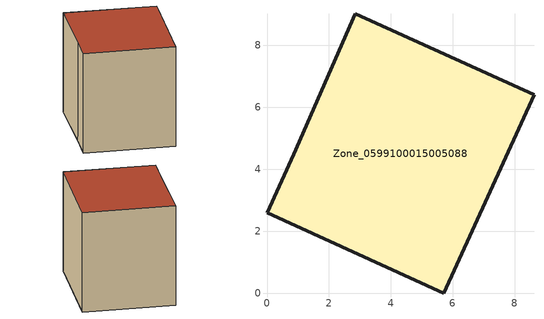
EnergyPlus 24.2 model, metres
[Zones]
Zone_0599100015005088
 floor ground (C_G): 0,2.59 0.86,4.48 2.85,9.02 8.63,6.4 5.71,0 z0.78
 wall outside (C_F): 0.86,4.48 0,2.59 5.71,0 8.63,6.4 2.85,9.02 0.86,4.48 z0.78:8.02
 roof outside (C_R): 5.71,0 8.63,6.4 2.85,9.02 0.86,4.48 0,2.59 z8.02
[BUILDING]
Pand.0599100015005088: North Axis=0; Terrain=City; Loads Convergence Tolerance Value=0.04; Temperature Convergence Tolerance Value=0.4; Solar Distribution=FullExterior; Maximum Number of Warmup Days=25; Minimum Number of Warmup Days=1
[Site:Location]
Rotterdam.The.Hague.AP_ZH_NLD Design_Conditions: Latitude=51.96; Longitude=4.45; Time Zone=1; Elevation=-4.5
[SITE:GROUNDTEMPERATURE:BUILDINGSURFACE]
18, 18, 18, 18, 18, 18, 18, 18, 18, 18, 18, 18
[MATERIAL] Thermal Absorptance=0.9; Solar Absorptance=0.7; Visible Absorptance=0.7
Name | Roughness | Thickness | Conductivity | Density | Specific Heat
G.TI.1965-1974 | MediumSmooth | 0.15 | 0.882353 | 540 | 1210
F.TI.1965-1974 | Rough | 0.3 | 0.697674 | 1920 | 840
R.TI.1965-1974 | MediumRough | 0.2 | 0.232558 | 1500 | 1000
[CONSTRUCTION]
C_G: G.TI.1965-1974
C_F: F.TI.1965-1974
C_R: R.TI.1965-1974
[ZONE]
Zone_0599100015005088: Type=1; Multiplier=1; Ceiling Height=Autocalculate; Volume=Autocalculate; Floor Area=autocalculate; Part of Total Floor Area=Yes
[ZONEINFILTRATION:DESIGNFLOWRATE]
Infil_Zone_0599100015005088: Zone or ZoneList or Space or SpaceList=Zone_0599100015005088; Schedule=AlwaysOn; Design Flow Rate Calculation Method=Flow/Area; Flow Rate per Floor Area=0.003; Constant Term Coefficient=1; Temperature Term Coefficient=0; Velocity Term Coefficient=0; Velocity Squared Term Coefficient=0
[HVACTEMPLATE:ZONE:IDEALLOADSAIRSYSTEM]
Zone_0599100015005088: Maximum Heating Supply Air Temperature=50; Minimum Cooling Supply Air Temperature=13; Maximum Heating Supply Air Humidity Ratio=0.0156; Minimum Cooling Supply Air Humidity Ratio=0.0077; Heating Limit=NoLimit; Cooling Limit=NoLimit; Dehumidification Control Type=ConstantSensibleHeatRatio; Cooling Sensible Heat Ratio=0.7; Dehumidification Setpoint=60; Humidification Control Type=None; Humidification Setpoint=30; Outdoor Air Method=None; Outdoor Air Flow Rate per Person=0.00944; Outdoor Air Flow Rate per Zone Floor Area=0; Outdoor Air Flow Rate per Zone=0; Demand Controlled Ventilation Type=None; Outdoor Air Economizer Type=NoEconomizer; Heat Recovery Type=None; Sensible Heat Recovery Effectiveness=0.7; Latent Heat Recovery Effectiveness=0.65
[ZONECONTROL:THERMOSTAT]
ThermostatControl_Zone_0599100015005088: Zone or ZoneList=Zone_0599100015005088; Control Type Schedule=DualSetpointControlType; Control 1=Thermostat_Zone_0599100015005088; Temperature Difference Between Cutout And Setpoint=0
[THERMOSTATSETPOINT:DUALSETPOINT]
Thermostat_Zone_0599100015005088: Heating Setpoint Temperature Schedule=HeatingSetpoint_Zone_0599100015005088; Cooling Setpoint Temperature Schedule=CoolingSetpoint_Zone_0599100015005088
[SCHEDULE:COMPACT]
HeatingSetpoint_Zone_0599100015005088: Through: 12/31, For: AllDays, Until: 24:00, 21
CoolingSetpoint_Zone_0599100015005088: Through: 12/31, For: AllDays, Until: 24:00, 24
DualSetpointControlType: Through: 12/31, For: AllDays, Until: 24:00, 4
AlwaysOn: Through: 12/31, For: AllDays, Until: 24:00, 1
